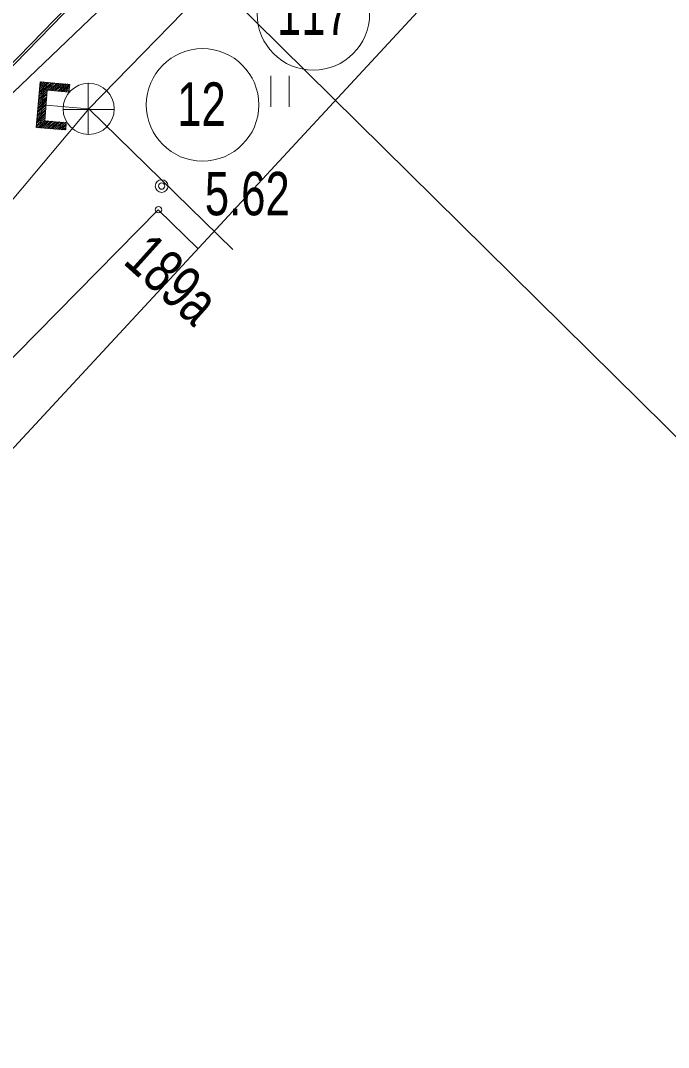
# Model space of a CAD drawing. Extents: x -1681 to 532, y 0 to 8657.
# Drawn here: x 532.27019 to 532.28285, y 6469.81663 to 6469.83672 of the extents above; entities that cross this region are included whole.
import ezdxf

# ---------------------------------------------------------------- set-up
doc = ezdxf.new("R2010")
doc.units = 0
doc.header["$LTSCALE"] = 0.00039
for name, color, linetype, lineweight in [('13', 7, 'Continuous', 13), ('17', 7, 'Continuous', 13), ('18', 7, 'Continuous', 13), ('19', 7, 'Continuous', 13), ('2', 7, 'Continuous', 13), ('27', 7, 'Continuous', 13), ('28', 7, 'Continuous', 13), ('37', 7, 'Continuous', 13), ('4', 7, 'Continuous', 13), ('42', 7, 'Continuous', 13), ('5', 7, 'Continuous', 13)]:
    doc.layers.add(name, color=color, linetype=linetype, lineweight=lineweight)
doc.layers.add('30', color=7, linetype='Continuous')

msp = doc.modelspace()

# ---------------------------------------------------------------- linework, layer by layer
at = {"layer": '13'}
for centre in [(532.275911, 6469.83685), (532.275911, 6469.83685), (532.273745, 6469.83507), (532.273745, 6469.83507)]:
    msp.add_circle(centre, 0.0011, dxfattribs=at)
at = {"layer": '17'}
msp.add_circle((532.272947, 6469.833482), 0.000125, dxfattribs=at)
msp.add_circle((532.272947, 6469.833482), 0.000125, dxfattribs=at)
at = {"layer": '18'}
msp.add_lwpolyline([(532.32724, 6469.88958), (532.31985, 6469.8959), (532.35222, 6469.92847), (532.34149, 6469.93753), (532.33583, 6469.93184), (532.28288, 6469.87856), (532.25421, 6469.85695), (532.27276, 6469.8387), (532.29183, 6469.81986)], dxfattribs=at)
for points in [[(532.22062, 6469.82306), (532.22551, 6469.81827), (532.23952, 6469.80452), (532.27276, 6469.8387), (532.25421, 6469.85695)], [(532.22062, 6469.82306), (532.22551, 6469.81827), (532.23952, 6469.80452), (532.27276, 6469.8387), (532.25421, 6469.85695)], [(532.27276, 6469.8387), (532.23952, 6469.80452), (532.24687, 6469.79723), (532.25328, 6469.79091), (532.25857, 6469.78568), (532.29183, 6469.81986)]]:
    msp.add_lwpolyline(points, close=True, dxfattribs=at)
at = {"layer": '19'}
for p, q in [((532.27508, 6469.83564), (532.27508, 6469.83503)), ((532.27544, 6469.83564), (532.27544, 6469.83503))]:
    msp.add_line(p, q, dxfattribs=at)
msp.add_lwpolyline([(532.24093, 6469.80601), (532.2479, 6469.81436), (532.25498, 6469.82104), (532.25932, 6469.82492), (532.26483, 6469.83033), (532.27347, 6469.8386), (532.26856, 6469.84367), (532.26337, 6469.84887), (532.25751, 6469.85517), (532.25885, 6469.8565)], dxfattribs=at)
at = {"layer": '2'}
msp.add_lwpolyline([(532.26139, 6469.81902), (532.26023, 6469.82016), (532.27288, 6469.83302), (532.27365, 6469.83226)], dxfattribs=at)
at = {"layer": '27'}
msp.add_lwpolyline([(532.24035, 6469.85172), (532.25664, 6469.86874), (532.28329, 6469.84267), (532.24041, 6469.79635), (532.21228, 6469.82197)], close=True, dxfattribs=at)
at = {"layer": '28'}
for centre in [(532.272947, 6469.833482), (532.272947, 6469.833482), (532.272884, 6469.83302), (532.272884, 6469.83302)]:
    msp.add_circle(centre, 0.0000625, dxfattribs=at)
at = {"layer": '37'}
msp.add_lwpolyline([(532.23952, 6469.80452), (532.27276, 6469.8387), (532.25421, 6469.85695), (532.22062, 6469.82306)], close=True, dxfattribs=at)
at = {"layer": '4'}
for p, q in [((532.27151, 6469.83549), (532.27151, 6469.83449)), ((532.27202, 6469.83498), (532.27102, 6469.83498))]:
    msp.add_line(p, q, dxfattribs=at)
msp.add_circle((532.27152, 6469.834992), 0.0005, dxfattribs=at)
msp.add_circle((532.27152, 6469.834992), 0.0005, dxfattribs=at)
at = {"layer": '42'}
msp.add_lwpolyline([(532.2413, 6469.84392), (532.22056, 6469.82294), (532.23946, 6469.8044), (532.2727, 6469.83858), (532.26987, 6469.84137), (532.24358, 6469.81438), (532.23128, 6469.82658), (532.23677, 6469.83212), (532.23425, 6469.83462), (532.24144, 6469.84193), (532.24173, 6469.84302)], close=True, dxfattribs=at)
at = {"layer": '5'}
for p, q in [((532.27152, 6469.83499), (532.27433, 6469.83788)), ((532.27049, 6469.83463), (532.27057, 6469.83552)), ((532.27055, 6469.83524), (532.27086, 6469.8355)), ((532.27055, 6469.83527), (532.27082, 6469.8355)), ((532.27055, 6469.8352), (532.27071, 6469.83534)), ((532.27056, 6469.83534), (532.27075, 6469.83551)), ((532.27056, 6469.83538), (532.27072, 6469.83551)), ((532.27056, 6469.83541), (532.27068, 6469.83551)), ((532.27056, 6469.83531), (532.27079, 6469.8355)), ((532.27057, 6469.83552), (532.27115, 6469.83547)), ((532.27057, 6469.83545), (532.27065, 6469.83552)), ((532.27057, 6469.83548), (532.27061, 6469.83552)), ((532.27057, 6469.83552), (532.27058, 6469.83552)), ((532.27058, 6469.83469), (532.27064, 6469.83544)), ((532.27064, 6469.83544), (532.27114, 6469.8354)), ((532.27066, 6469.83476), (532.27071, 6469.83536)), ((532.27071, 6469.83536), (532.27113, 6469.83532)), ((532.27073, 6469.83536), (532.2709, 6469.83549)), ((532.27077, 6469.83536), (532.27093, 6469.83549)), ((532.2708, 6469.83535), (532.27097, 6469.83549)), ((532.27084, 6469.83535), (532.271, 6469.83548)), ((532.27087, 6469.83535), (532.27104, 6469.83548)), ((532.27091, 6469.83534), (532.27107, 6469.83548)), ((532.27094, 6469.83534), (532.27111, 6469.83548)), ((532.27098, 6469.83534), (532.27114, 6469.83547)), ((532.27101, 6469.83533), (532.27114, 6469.83544)), ((532.27105, 6469.83533), (532.27114, 6469.83541)), ((532.27108, 6469.83533), (532.27114, 6469.83537)), ((532.27112, 6469.83532), (532.27114, 6469.83534)), ((532.27113, 6469.83532), (532.27115, 6469.83547)), ((532.27053, 6469.83506), (532.2707, 6469.8352)), ((532.27053, 6469.83502), (532.27069, 6469.83516)), ((532.27053, 6469.83499), (532.27069, 6469.83513)), ((532.27054, 6469.83517), (532.27071, 6469.8353)), ((532.27054, 6469.83513), (532.2707, 6469.83527)), ((532.27054, 6469.8351), (532.2707, 6469.83523)), ((532.25915, 6469.82027), (532.27152, 6469.83499)), ((532.27051, 6469.83485), (532.27068, 6469.83498)), ((532.27051, 6469.83481), (532.27067, 6469.83495)), ((532.27052, 6469.83495), (532.27069, 6469.83509)), ((532.27052, 6469.83492), (532.27068, 6469.83506)), ((532.27052, 6469.83488), (532.27068, 6469.83502)), ((532.27151, 6469.83499), (532.27061, 6469.83507)), ((532.27152, 6469.83499), (532.27434, 6469.83224)), ((532.27049, 6469.83464), (532.27066, 6469.83477)), ((532.2705, 6469.83474), (532.27067, 6469.83488)), ((532.2705, 6469.83471), (532.27066, 6469.83484)), ((532.2705, 6469.83467), (532.27066, 6469.83481)), ((532.27051, 6469.83478), (532.27067, 6469.83491)), ((532.27052, 6469.83462), (532.27068, 6469.83476)), ((532.27055, 6469.83462), (532.27072, 6469.83476)), ((532.27059, 6469.83462), (532.27075, 6469.83475)), ((532.27063, 6469.83462), (532.27079, 6469.83475)), ((532.27108, 6469.83472), (532.27066, 6469.83476)), ((532.27066, 6469.83461), (532.27082, 6469.83475)), ((532.2707, 6469.83461), (532.27086, 6469.83474)), ((532.27073, 6469.83461), (532.27089, 6469.83474)), ((532.27077, 6469.8346), (532.27093, 6469.83474)), ((532.2708, 6469.8346), (532.27096, 6469.83474)), ((532.27084, 6469.8346), (532.271, 6469.83473)), ((532.27087, 6469.83459), (532.27103, 6469.83473)), ((532.27091, 6469.83459), (532.27107, 6469.83473)), ((532.27107, 6469.83458), (532.27049, 6469.83463)), ((532.27107, 6469.83465), (532.27058, 6469.83469)), ((532.27094, 6469.83459), (532.27108, 6469.8347)), ((532.27098, 6469.83458), (532.27107, 6469.83467)), ((532.27101, 6469.83458), (532.27107, 6469.83463)), ((532.27105, 6469.83458), (532.27107, 6469.8346)), ((532.27107, 6469.83458), (532.27108, 6469.83472))]:
    msp.add_line(p, q, dxfattribs=at)

# ---------------------------------------------------------------- texts
at = {"layer": '17', "width": 0.75}
msp.add_text('5.62', height=0.00085, dxfattribs=at).set_placement((532.27379, 6469.83291))
at = {"layer": '2', "width": 0.75}
msp.add_text('189a', height=0.00085, rotation=318, dxfattribs=at).set_placement((532.27217, 6469.83198))
at = {"layer": '30', "width": 0.75}
for s, p in [('117', (532.2752, 6469.83644)), ('12', (532.27325, 6469.83466))]:
    msp.add_text(s, height=0.00085, dxfattribs=at).set_placement(p)

doc.saveas('drawing.dxf')
